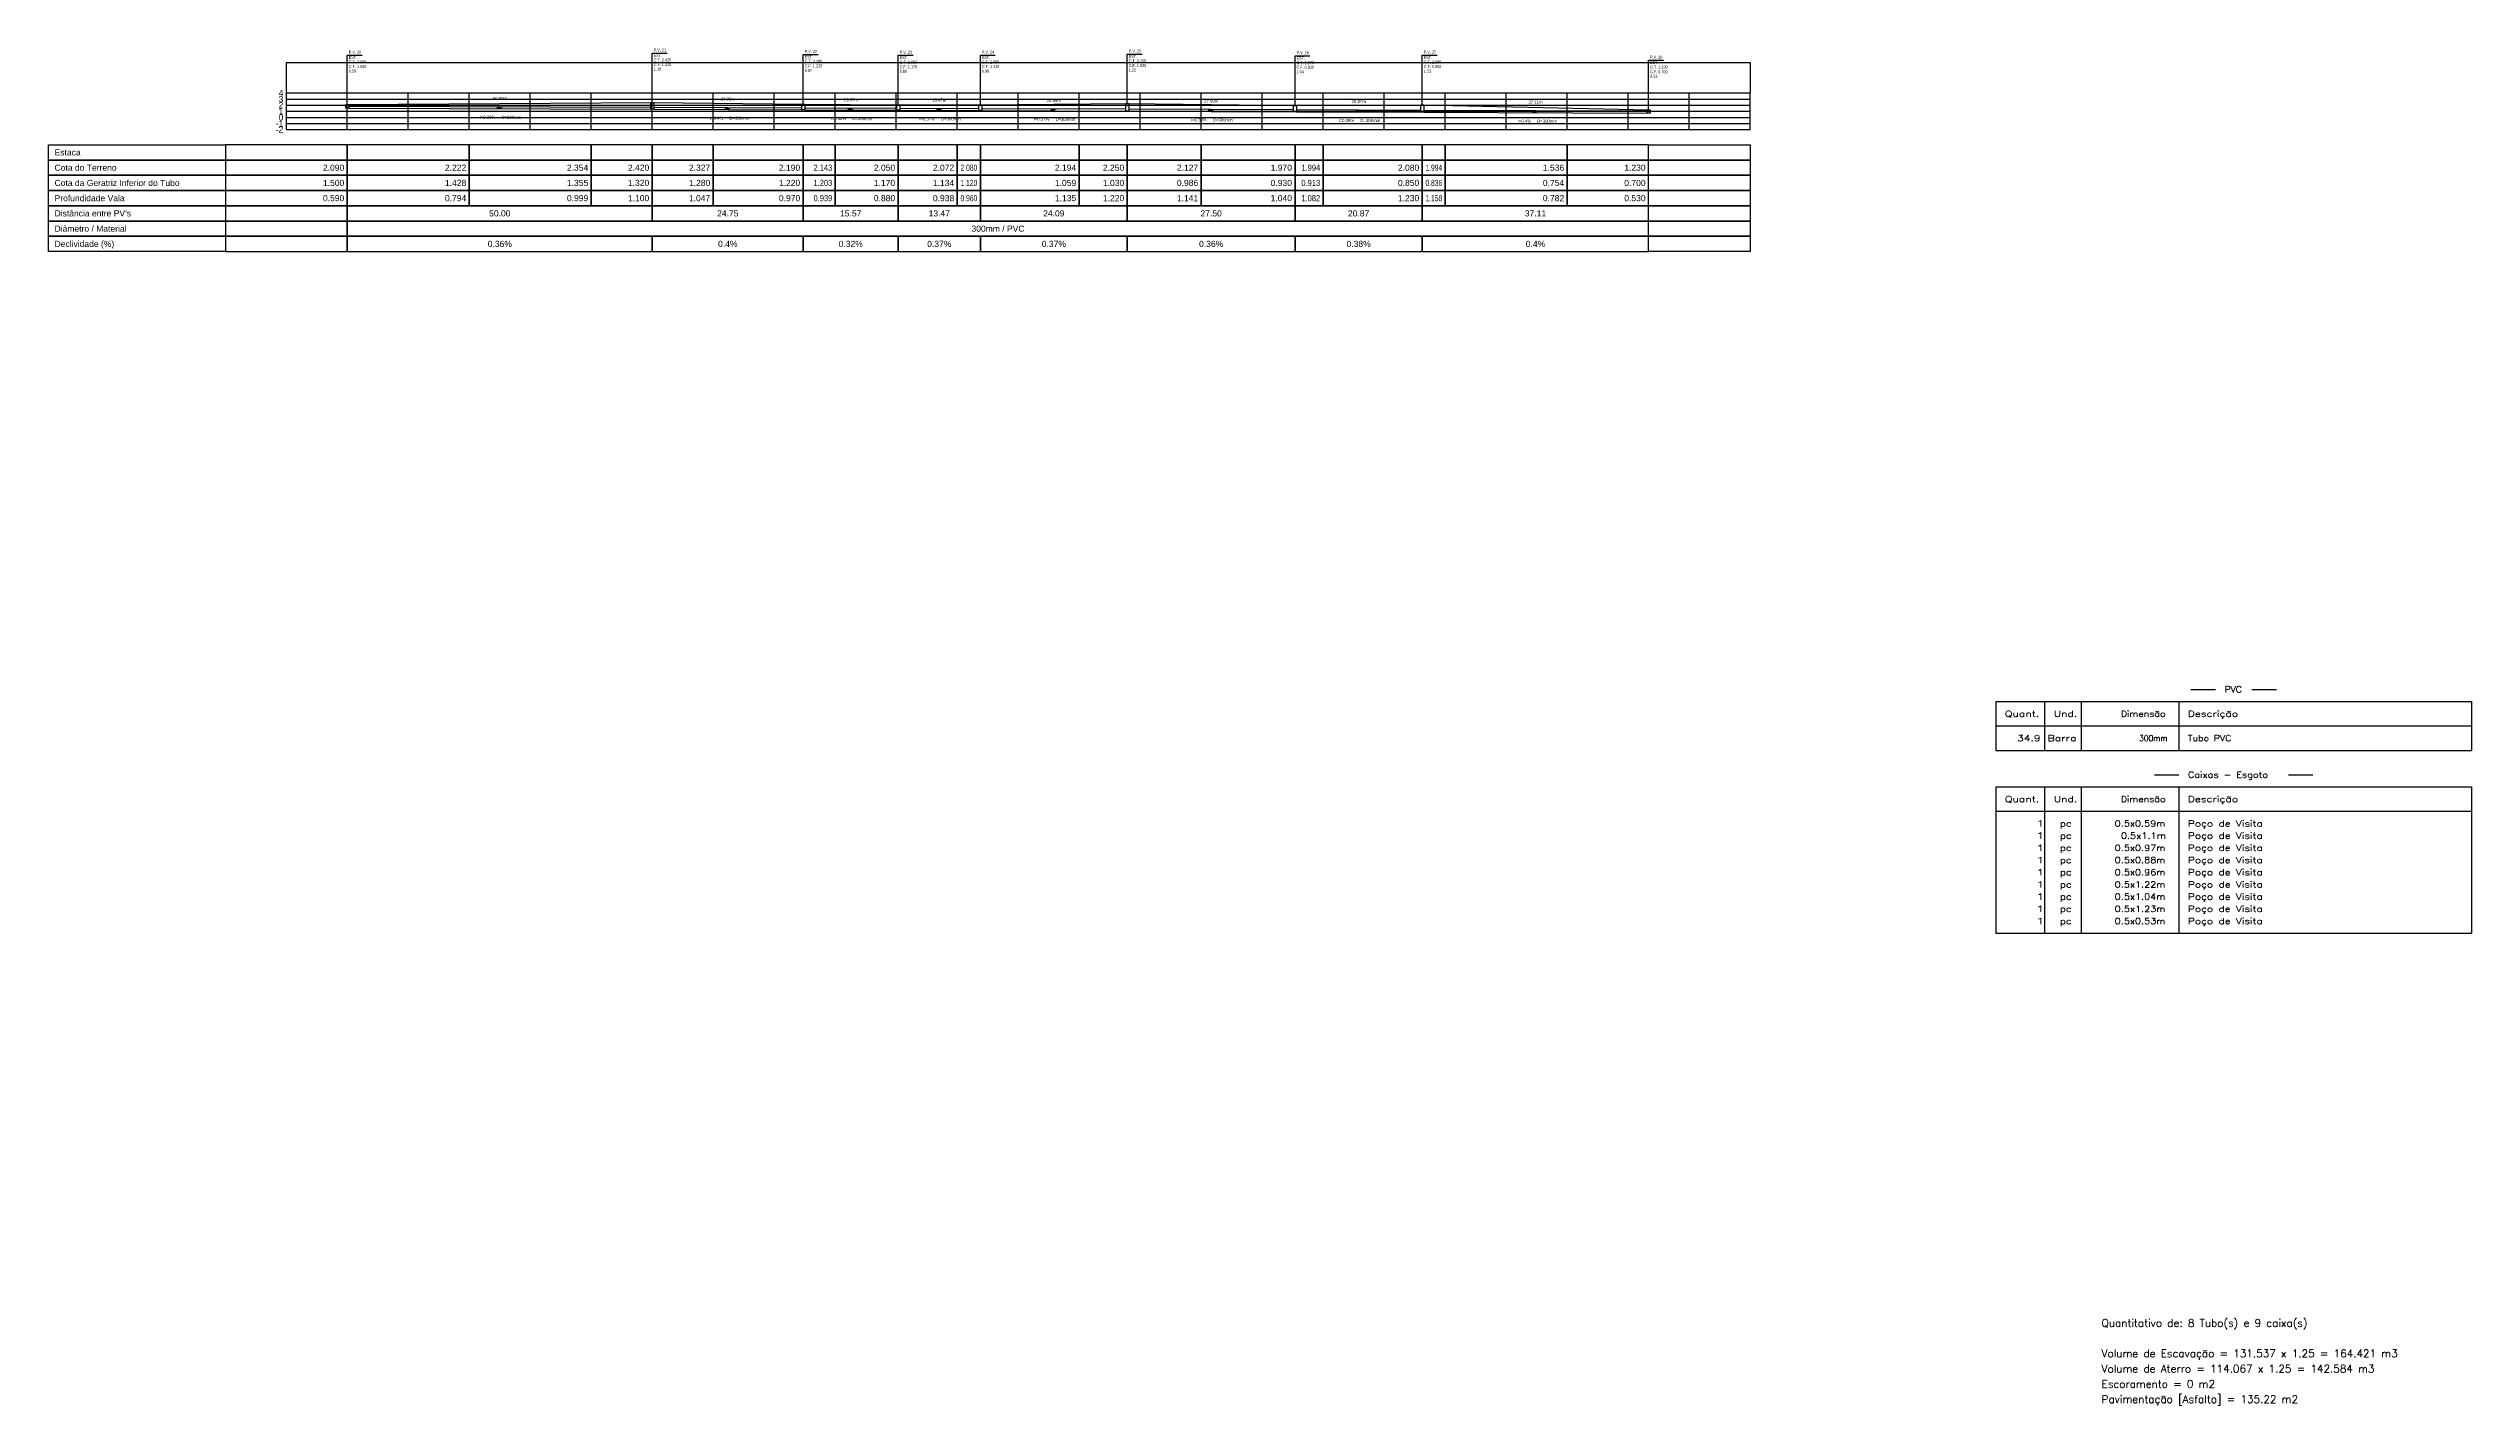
# Model space of a CAD drawing. Extents: x -160 to 364724, y -100 to 7353297.
# Drawn here: x 359849.5 to 360246.8, y 7346587 to 7346809.6 of the extents above; entities that cross this region are included whole.
import ezdxf
from ezdxf.enums import TextEntityAlignment as Align

# ---------------------------------------------------------------- set-up
doc = ezdxf.new("R2010")
doc.units = 0
doc.header["$LTSCALE"] = 5
for name, color, linetype in [('LISTAGEM_LINHA', 7, 'Continuous'), ('LISTAGEM_TEXTO', 7, 'Continuous'), ('PS_IND_COMPRIMENTO', 7, 'Continuous'), ('PS_IND_DIAMETRO', 7, 'Continuous'), ('PS_IND_FLUXO', 3, 'Continuous'), ('PS_IND_INCLINACAO', 7, 'Continuous'), ('PS_PERFIL_CAIXAS', 7, 'Continuous'), ('PS_PERFIL_COTA_LIN', 7, 'Continuous'), ('PS_PERFIL_COTA_TXT', 5, 'Continuous'), ('PS_PERFIL_GRADE', 8, 'Continuous'), ('PS_PERFIL_TERRENO', 3, 'Continuous'), ('PS_PERFIL_TUBO', 7, 'Continuous'), ('PS_PONTOS_IDENTIFICACAO_LIN', 7, 'Continuous'), ('PS_PONTOS_IDENTIFICACAO_TXT', 7, 'Continuous')]:
    doc.layers.add(name, color=color, linetype=linetype)
doc.styles.add('ROMANS', font='ROMANS.shx', dxfattribs={"height": 2})
doc.styles.get("Standard").update_dxf_attribs({"font": 'arial.ttf'})

# ---------------------------------------------------------------- blocks, each defined once
blk = doc.blocks.new('*U761')
at = {"layer": 'PS_PERFIL_GRADE', "linetype": 'Continuous'}
for p, q in [((0, 0), (0, 6)), ((0, 6), (240, 6)), ((0, 5), (240, 5)), ((0, 4), (240, 4)), ((10, 0), (10, 6)), ((20, 0), (20, 6)), ((30, 0), (30, 6)), ((40, 0), (40, 6)), ((50, 0), (50, 6)), ((60, 0), (60, 6)), ((70, 0), (70, 6)), ((80, 0), (80, 6)), ((90, 0), (90, 6)), ((100, 0), (100, 6)), ((110, 0), (110, 6)), ((120, 0), (120, 6)), ((130, 0), (130, 6)), ((140, 0), (140, 6)), ((150, 0), (150, 6)), ((160, 0), (160, 6)), ((170, 0), (170, 6)), ((180, 0), (180, 6)), ((190, 0), (190, 6)), ((200, 0), (200, 6)), ((210, 0), (210, 6)), ((220, 0), (220, 6)), ((230, 0), (230, 6)), ((240, 0), (240, 6)), ((0, 3), (240, 3)), ((0, 2), (240, 2)), ((0, 1), (240, 1)), ((0, 0), (240, 0))]:
    blk.add_line(p, q, dxfattribs=at)
blk.add_lwpolyline([(0, 6), (0, 11), (240, 11), (240, 6)], dxfattribs=at)
at = {"layer": 'PS_PERFIL_GRADE'}
for s, p in [('4', (-0.5, 6)), ('3', (-0.5, 5)), ('2', (-0.5, 4)), ('-1', (-0.5, 1)), ('-2', (-0.5, 0)), ('0', (-0.5, 2)), ('1', (-0.5, 3))]:
    blk.add_text(s, height=1, dxfattribs=at).set_placement(p, align=Align.MIDDLE_RIGHT)

msp = doc.modelspace()

# ---------------------------------------------------------------- linework, layer by layer
at = {"layer": 'LISTAGEM_LINHA'}
for p, q in [((360168.8, 7346702.45), (360246.8, 7346702.45)), ((360168.8, 7346702.45), (360168.8, 7346694.45)), ((360176.8, 7346702.45), (360176.8, 7346694.45)), ((360182.8, 7346702.45), (360182.8, 7346694.45)), ((360198.8, 7346702.45), (360198.8, 7346694.45)), ((360200.8, 7346704.45), (360204.8, 7346704.45)), ((360210.8, 7346704.45), (360214.8, 7346704.45)), ((360246.8, 7346702.45), (360246.8, 7346694.45)), ((360168.8, 7346698.45), (360246.8, 7346698.45)), ((360168.8, 7346694.45), (360246.8, 7346694.45)), ((360194.8, 7346690.45), (360198.8, 7346690.45)), ((360216.8, 7346690.45), (360220.8, 7346690.45)), ((360168.8, 7346688.45), (360246.8, 7346688.45)), ((360168.8, 7346688.45), (360168.8, 7346664.45)), ((360176.8, 7346688.45), (360176.8, 7346664.45)), ((360182.8, 7346688.45), (360182.8, 7346664.45)), ((360198.8, 7346688.45), (360198.8, 7346664.45)), ((360246.8, 7346688.45), (360246.8, 7346664.45)), ((360168.8, 7346684.45), (360246.8, 7346684.45)), ((360168.8, 7346664.45), (360246.8, 7346664.45))]:
    msp.add_line(p, q, dxfattribs=at)
at = {"layer": 'PS_IND_FLUXO'}
for points in [[(359923.032, 7346799.829, 0.5, 0, 0), (359924.032, 7346799.825, 0, 0, 0)], [(359960.407, 7346799.689, 0.5, 0, 0), (359961.407, 7346799.685, 0, 0, 0)], [(359980.566, 7346799.614, 0.5, 0, 0), (359981.566, 7346799.611, 0, 0, 0)], [(359995.084, 7346799.564, 0.5, 0, 0), (359996.084, 7346799.56, 0, 0, 0)], [(360013.863, 7346799.494, 0.5, 0, 0), (360014.863, 7346799.49, 0, 0, 0)], [(360039.656, 7346799.399, 0.5, 0, 0), (360040.656, 7346799.395, 0, 0, 0)], [(360063.841, 7346799.309, 0.5, 0, 0), (360064.841, 7346799.305, 0, 0, 0)], [(360092.831, 7346799.194, 0.5, 0, 0), (360093.831, 7346799.19, 0, 0, 0)]]:
    msp.add_lwpolyline(points, format="xyseb", dxfattribs=at)
at = {"layer": 'PS_PERFIL_CAIXAS', "linetype": 'Continuous'}
for points in [[(359898.282, 7346800.357), (359898.782, 7346800.357), (359898.782, 7346799.767), (359898.282, 7346799.767)], [(359948.282, 7346800.687), (359948.782, 7346800.687), (359948.782, 7346799.587), (359948.282, 7346799.587)], [(359973.033, 7346800.457), (359973.533, 7346800.457), (359973.533, 7346799.487), (359973.033, 7346799.487)], [(359988.599, 7346800.317), (359989.099, 7346800.317), (359989.099, 7346799.437), (359988.599, 7346799.437)], [(360002.069, 7346800.347), (360002.569, 7346800.347), (360002.569, 7346799.387), (360002.069, 7346799.387)], [(360026.156, 7346800.517), (360026.656, 7346800.517), (360026.656, 7346799.297), (360026.156, 7346799.297)], [(360053.656, 7346800.237), (360054.156, 7346800.237), (360054.156, 7346799.197), (360053.656, 7346799.197)], [(360074.525, 7346800.347), (360075.025, 7346800.347), (360075.025, 7346799.117), (360074.525, 7346799.117)], [(360111.636, 7346799.497), (360112.136, 7346799.497), (360112.136, 7346798.967), (360111.636, 7346798.967)]]:
    msp.add_lwpolyline(points, close=True, dxfattribs=at)
at = {"layer": 'PS_PERFIL_COTA_LIN', "linetype": 'Continuous'}
for points in [[(359878.532, 7346793.767), (359878.532, 7346791.267), (359849.532, 7346791.267), (359849.532, 7346793.767)], [(359878.532, 7346793.767), (359878.532, 7346791.267), (359898.532, 7346791.267), (359898.532, 7346793.767)], [(359898.532, 7346793.767), (359898.532, 7346791.267), (359918.532, 7346791.267), (359918.532, 7346793.767)], [(359918.532, 7346793.767), (359918.532, 7346791.267), (359938.532, 7346791.267), (359938.532, 7346793.767)], [(359938.532, 7346793.767), (359938.532, 7346791.267), (359948.532, 7346791.267), (359948.532, 7346793.767)], [(359948.532, 7346793.767), (359948.532, 7346791.267), (359958.532, 7346791.267), (359958.532, 7346793.767)], [(359958.532, 7346793.767), (359958.532, 7346791.267), (359973.283, 7346791.267), (359973.283, 7346793.767)], [(359973.283, 7346793.767), (359973.283, 7346791.267), (359978.532, 7346791.267), (359978.532, 7346793.767)], [(359978.532, 7346793.767), (359978.532, 7346791.267), (359988.849, 7346791.267), (359988.849, 7346793.767)], [(359988.849, 7346793.767), (359988.849, 7346791.267), (359998.532, 7346791.267), (359998.532, 7346793.767)], [(359998.532, 7346793.767), (359998.532, 7346791.267), (360002.319, 7346791.267), (360002.319, 7346793.767)], [(360002.319, 7346793.767), (360002.319, 7346791.267), (360018.532, 7346791.267), (360018.532, 7346793.767)], [(360018.532, 7346793.767), (360018.532, 7346791.267), (360026.406, 7346791.267), (360026.406, 7346793.767)], [(360026.406, 7346793.767), (360026.406, 7346791.267), (360038.532, 7346791.267), (360038.532, 7346793.767)], [(360038.532, 7346793.767), (360038.532, 7346791.267), (360053.906, 7346791.267), (360053.906, 7346793.767)], [(360053.906, 7346793.767), (360053.906, 7346791.267), (360058.532, 7346791.267), (360058.532, 7346793.767)], [(360058.532, 7346793.767), (360058.532, 7346791.267), (360074.775, 7346791.267), (360074.775, 7346793.767)], [(360074.775, 7346793.767), (360074.775, 7346791.267), (360078.532, 7346791.267), (360078.532, 7346793.767)], [(360078.532, 7346793.767), (360078.532, 7346791.267), (360098.532, 7346791.267), (360098.532, 7346793.767)], [(360098.532, 7346793.767), (360098.532, 7346791.267), (360111.886, 7346791.267), (360111.886, 7346793.767)], [(360128.532, 7346793.767), (360128.532, 7346791.267), (360111.886, 7346791.267), (360111.886, 7346793.767)], [(359878.532, 7346791.267), (359878.532, 7346788.767), (359849.532, 7346788.767), (359849.532, 7346791.267)], [(359878.532, 7346788.767), (359878.532, 7346786.267), (359849.532, 7346786.267), (359849.532, 7346788.767)], [(359878.532, 7346791.267), (359878.532, 7346788.767), (359898.532, 7346788.767), (359898.532, 7346791.267)], [(359878.532, 7346788.767), (359878.532, 7346786.267), (359898.532, 7346786.267), (359898.532, 7346788.767)], [(359898.532, 7346791.267), (359898.532, 7346788.767), (359918.532, 7346788.767), (359918.532, 7346791.267)], [(359898.532, 7346788.767), (359898.532, 7346786.267), (359918.532, 7346786.267), (359918.532, 7346788.767)], [(359918.532, 7346791.267), (359918.532, 7346788.767), (359938.532, 7346788.767), (359938.532, 7346791.267)], [(359918.532, 7346788.767), (359918.532, 7346786.267), (359938.532, 7346786.267), (359938.532, 7346788.767)], [(359938.532, 7346791.267), (359938.532, 7346788.767), (359948.532, 7346788.767), (359948.532, 7346791.267)], [(359938.532, 7346788.767), (359938.532, 7346786.267), (359948.532, 7346786.267), (359948.532, 7346788.767)], [(359948.532, 7346791.267), (359948.532, 7346788.767), (359958.532, 7346788.767), (359958.532, 7346791.267)], [(359948.532, 7346788.767), (359948.532, 7346786.267), (359958.532, 7346786.267), (359958.532, 7346788.767)], [(359958.532, 7346791.267), (359958.532, 7346788.767), (359973.283, 7346788.767), (359973.283, 7346791.267)], [(359958.532, 7346788.767), (359958.532, 7346786.267), (359973.283, 7346786.267), (359973.283, 7346788.767)], [(359973.283, 7346791.267), (359973.283, 7346788.767), (359978.532, 7346788.767), (359978.532, 7346791.267)], [(359973.283, 7346788.767), (359973.283, 7346786.267), (359978.532, 7346786.267), (359978.532, 7346788.767)], [(359978.532, 7346791.267), (359978.532, 7346788.767), (359988.849, 7346788.767), (359988.849, 7346791.267)], [(359978.532, 7346788.767), (359978.532, 7346786.267), (359988.849, 7346786.267), (359988.849, 7346788.767)], [(359988.849, 7346791.267), (359988.849, 7346788.767), (359998.532, 7346788.767), (359998.532, 7346791.267)], [(359988.849, 7346788.767), (359988.849, 7346786.267), (359998.532, 7346786.267), (359998.532, 7346788.767)], [(359998.532, 7346791.267), (359998.532, 7346788.767), (360002.319, 7346788.767), (360002.319, 7346791.267)], [(359998.532, 7346788.767), (359998.532, 7346786.267), (360002.319, 7346786.267), (360002.319, 7346788.767)], [(360002.319, 7346791.267), (360002.319, 7346788.767), (360018.532, 7346788.767), (360018.532, 7346791.267)], [(360002.319, 7346788.767), (360002.319, 7346786.267), (360018.532, 7346786.267), (360018.532, 7346788.767)], [(360018.532, 7346791.267), (360018.532, 7346788.767), (360026.406, 7346788.767), (360026.406, 7346791.267)], [(360018.532, 7346788.767), (360018.532, 7346786.267), (360026.406, 7346786.267), (360026.406, 7346788.767)], [(360026.406, 7346791.267), (360026.406, 7346788.767), (360038.532, 7346788.767), (360038.532, 7346791.267)], [(360026.406, 7346788.767), (360026.406, 7346786.267), (360038.532, 7346786.267), (360038.532, 7346788.767)], [(360038.532, 7346791.267), (360038.532, 7346788.767), (360053.906, 7346788.767), (360053.906, 7346791.267)], [(360038.532, 7346788.767), (360038.532, 7346786.267), (360053.906, 7346786.267), (360053.906, 7346788.767)], [(360053.906, 7346791.267), (360053.906, 7346788.767), (360058.532, 7346788.767), (360058.532, 7346791.267)], [(360053.906, 7346788.767), (360053.906, 7346786.267), (360058.532, 7346786.267), (360058.532, 7346788.767)], [(360058.532, 7346791.267), (360058.532, 7346788.767), (360074.775, 7346788.767), (360074.775, 7346791.267)], [(360058.532, 7346788.767), (360058.532, 7346786.267), (360074.775, 7346786.267), (360074.775, 7346788.767)], [(360074.775, 7346791.267), (360074.775, 7346788.767), (360078.532, 7346788.767), (360078.532, 7346791.267)], [(360074.775, 7346788.767), (360074.775, 7346786.267), (360078.532, 7346786.267), (360078.532, 7346788.767)], [(360078.532, 7346791.267), (360078.532, 7346788.767), (360098.532, 7346788.767), (360098.532, 7346791.267)], [(360078.532, 7346788.767), (360078.532, 7346786.267), (360098.532, 7346786.267), (360098.532, 7346788.767)], [(360098.532, 7346791.267), (360098.532, 7346788.767), (360111.886, 7346788.767), (360111.886, 7346791.267)], [(360098.532, 7346788.767), (360098.532, 7346786.267), (360111.886, 7346786.267), (360111.886, 7346788.767)], [(360128.532, 7346791.267), (360128.532, 7346788.767), (360111.886, 7346788.767), (360111.886, 7346791.267)], [(360128.532, 7346788.767), (360128.532, 7346786.267), (360111.886, 7346786.267), (360111.886, 7346788.767)], [(359878.532, 7346786.267), (359878.532, 7346783.767), (359849.532, 7346783.767), (359849.532, 7346786.267)], [(359878.532, 7346786.267), (359878.532, 7346783.767), (359898.532, 7346783.767), (359898.532, 7346786.267)], [(359898.532, 7346786.267), (359898.532, 7346783.767), (359918.532, 7346783.767), (359918.532, 7346786.267)], [(359918.532, 7346786.267), (359918.532, 7346783.767), (359938.532, 7346783.767), (359938.532, 7346786.267)], [(359938.532, 7346786.267), (359938.532, 7346783.767), (359948.532, 7346783.767), (359948.532, 7346786.267)], [(359948.532, 7346786.267), (359948.532, 7346783.767), (359958.532, 7346783.767), (359958.532, 7346786.267)], [(359958.532, 7346786.267), (359958.532, 7346783.767), (359973.283, 7346783.767), (359973.283, 7346786.267)], [(359973.283, 7346786.267), (359973.283, 7346783.767), (359978.532, 7346783.767), (359978.532, 7346786.267)], [(359978.532, 7346786.267), (359978.532, 7346783.767), (359988.849, 7346783.767), (359988.849, 7346786.267)], [(359988.849, 7346786.267), (359988.849, 7346783.767), (359998.532, 7346783.767), (359998.532, 7346786.267)], [(359998.532, 7346786.267), (359998.532, 7346783.767), (360002.319, 7346783.767), (360002.319, 7346786.267)], [(360002.319, 7346786.267), (360002.319, 7346783.767), (360018.532, 7346783.767), (360018.532, 7346786.267)], [(360018.532, 7346786.267), (360018.532, 7346783.767), (360026.406, 7346783.767), (360026.406, 7346786.267)], [(360026.406, 7346786.267), (360026.406, 7346783.767), (360038.532, 7346783.767), (360038.532, 7346786.267)], [(360038.532, 7346786.267), (360038.532, 7346783.767), (360053.906, 7346783.767), (360053.906, 7346786.267)], [(360053.906, 7346786.267), (360053.906, 7346783.767), (360058.532, 7346783.767), (360058.532, 7346786.267)], [(360058.532, 7346786.267), (360058.532, 7346783.767), (360074.775, 7346783.767), (360074.775, 7346786.267)], [(360074.775, 7346786.267), (360074.775, 7346783.767), (360078.532, 7346783.767), (360078.532, 7346786.267)], [(360078.532, 7346786.267), (360078.532, 7346783.767), (360098.532, 7346783.767), (360098.532, 7346786.267)], [(360098.532, 7346786.267), (360098.532, 7346783.767), (360111.886, 7346783.767), (360111.886, 7346786.267)], [(360128.532, 7346786.267), (360128.532, 7346783.767), (360111.886, 7346783.767), (360111.886, 7346786.267)], [(359878.532, 7346783.767), (359878.532, 7346781.267), (359849.532, 7346781.267), (359849.532, 7346783.767)], [(359878.532, 7346781.267), (359878.532, 7346778.767), (359849.532, 7346778.767), (359849.532, 7346781.267)], [(359878.532, 7346783.767), (359878.532, 7346781.267), (359898.532, 7346781.267), (359898.532, 7346783.767)], [(359878.532, 7346781.267), (359878.532, 7346778.767), (359898.532, 7346778.767), (359898.532, 7346781.267)], [(359898.532, 7346783.767), (359898.532, 7346781.267), (359948.532, 7346781.267), (359948.532, 7346783.767)], [(359898.532, 7346781.267), (359898.532, 7346778.767), (360111.886, 7346778.767), (360111.886, 7346781.267)], [(359948.532, 7346783.767), (359948.532, 7346781.267), (359973.283, 7346781.267), (359973.283, 7346783.767)], [(359973.283, 7346783.767), (359973.283, 7346781.267), (359988.849, 7346781.267), (359988.849, 7346783.767)], [(359988.849, 7346783.767), (359988.849, 7346781.267), (360002.319, 7346781.267), (360002.319, 7346783.767)], [(360002.319, 7346783.767), (360002.319, 7346781.267), (360026.406, 7346781.267), (360026.406, 7346783.767)], [(360026.406, 7346783.767), (360026.406, 7346781.267), (360053.906, 7346781.267), (360053.906, 7346783.767)], [(360053.906, 7346783.767), (360053.906, 7346781.267), (360074.775, 7346781.267), (360074.775, 7346783.767)], [(360074.775, 7346783.767), (360074.775, 7346781.267), (360111.886, 7346781.267), (360111.886, 7346783.767)], [(360128.532, 7346783.767), (360128.532, 7346781.267), (360111.886, 7346781.267), (360111.886, 7346783.767)], [(360128.532, 7346781.267), (360128.532, 7346778.767), (360111.886, 7346778.767), (360111.886, 7346781.267)], [(359878.532, 7346778.767), (359878.532, 7346776.267), (359849.532, 7346776.267), (359849.532, 7346778.767)], [(359878.532, 7346778.767), (359878.532, 7346776.267), (359898.532, 7346776.267), (359898.532, 7346778.767)], [(359898.532, 7346778.767), (359898.532, 7346776.267), (359948.532, 7346776.267), (359948.532, 7346778.767)], [(359948.532, 7346778.767), (359948.532, 7346776.267), (359973.283, 7346776.267), (359973.283, 7346778.767)], [(359973.283, 7346778.767), (359973.283, 7346776.267), (359988.849, 7346776.267), (359988.849, 7346778.767)], [(359988.849, 7346778.767), (359988.849, 7346776.267), (360002.319, 7346776.267), (360002.319, 7346778.767)], [(360002.319, 7346778.767), (360002.319, 7346776.267), (360026.406, 7346776.267), (360026.406, 7346778.767)], [(360026.406, 7346778.767), (360026.406, 7346776.267), (360053.906, 7346776.267), (360053.906, 7346778.767)], [(360053.906, 7346778.767), (360053.906, 7346776.267), (360074.775, 7346776.267), (360074.775, 7346778.767)], [(360074.775, 7346778.767), (360074.775, 7346776.267), (360111.886, 7346776.267), (360111.886, 7346778.767)], [(360128.532, 7346778.767), (360128.532, 7346776.267), (360111.886, 7346776.267), (360111.886, 7346778.767)]]:
    msp.add_lwpolyline(points, close=True, dxfattribs=at)
for points in [[(359878.532, 7346781.267), (359898.532, 7346781.267)], [(359898.532, 7346783.767), (359918.532, 7346783.767)], [(359898.532, 7346781.267), (359918.532, 7346781.267)], [(359898.532, 7346781.267), (359918.532, 7346781.267)], [(359918.532, 7346783.767), (359938.532, 7346783.767)], [(359918.532, 7346781.267), (359938.532, 7346781.267)], [(359918.532, 7346781.267), (359938.532, 7346781.267)], [(359938.532, 7346783.767), (359948.532, 7346783.767)], [(359938.532, 7346781.267), (359948.532, 7346781.267)], [(359938.532, 7346781.267), (359948.532, 7346781.267)], [(359948.532, 7346781.267), (359958.532, 7346781.267)], [(359958.532, 7346783.767), (359973.283, 7346783.767)], [(359958.532, 7346781.267), (359973.283, 7346781.267)], [(359958.532, 7346781.267), (359973.283, 7346781.267)], [(359973.283, 7346781.267), (359978.532, 7346781.267)], [(359978.532, 7346783.767), (359988.849, 7346783.767)], [(359978.532, 7346781.267), (359988.849, 7346781.267)], [(359978.532, 7346781.267), (359988.849, 7346781.267)], [(359988.849, 7346781.267), (359998.532, 7346781.267)], [(359998.532, 7346783.767), (360002.319, 7346783.767)], [(359998.532, 7346781.267), (360002.319, 7346781.267)], [(359998.532, 7346781.267), (360002.319, 7346781.267)], [(360002.319, 7346781.267), (360018.532, 7346781.267)], [(360018.532, 7346783.767), (360026.406, 7346783.767)], [(360018.532, 7346781.267), (360026.406, 7346781.267)], [(360018.532, 7346781.267), (360026.406, 7346781.267)], [(360026.406, 7346781.267), (360038.532, 7346781.267)], [(360038.532, 7346783.767), (360053.906, 7346783.767)], [(360038.532, 7346781.267), (360053.906, 7346781.267)], [(360038.532, 7346781.267), (360053.906, 7346781.267)], [(360053.906, 7346781.267), (360058.532, 7346781.267)], [(360058.532, 7346783.767), (360074.775, 7346783.767)], [(360058.532, 7346781.267), (360074.775, 7346781.267)], [(360058.532, 7346781.267), (360074.775, 7346781.267)], [(360078.532, 7346783.767), (360098.532, 7346783.767)], [(360078.532, 7346781.267), (360098.532, 7346781.267)], [(360078.532, 7346781.267), (360098.532, 7346781.267)], [(360098.532, 7346783.767), (360111.886, 7346783.767)], [(360098.532, 7346781.267), (360111.886, 7346781.267)], [(360098.532, 7346781.267), (360111.886, 7346781.267)], [(359878.532, 7346778.767), (359898.532, 7346778.767)], [(359898.532, 7346778.767), (359918.532, 7346778.767)], [(359898.532, 7346778.767), (359918.532, 7346778.767)], [(359918.532, 7346778.767), (359938.532, 7346778.767)], [(359918.532, 7346778.767), (359938.532, 7346778.767)], [(359938.532, 7346778.767), (359948.532, 7346778.767)], [(359938.532, 7346778.767), (359948.532, 7346778.767)], [(359948.532, 7346778.767), (359958.532, 7346778.767)], [(359958.532, 7346778.767), (359973.283, 7346778.767)], [(359958.532, 7346778.767), (359973.283, 7346778.767)], [(359973.283, 7346778.767), (359978.532, 7346778.767)], [(359978.532, 7346778.767), (359988.849, 7346778.767)], [(359978.532, 7346778.767), (359988.849, 7346778.767)], [(359988.849, 7346778.767), (359998.532, 7346778.767)], [(359998.532, 7346778.767), (360002.319, 7346778.767)], [(359998.532, 7346778.767), (360002.319, 7346778.767)], [(360002.319, 7346778.767), (360018.532, 7346778.767)], [(360018.532, 7346778.767), (360026.406, 7346778.767)], [(360018.532, 7346778.767), (360026.406, 7346778.767)], [(360026.406, 7346778.767), (360038.532, 7346778.767)], [(360038.532, 7346778.767), (360053.906, 7346778.767)], [(360038.532, 7346778.767), (360053.906, 7346778.767)], [(360053.906, 7346778.767), (360058.532, 7346778.767)], [(360058.532, 7346778.767), (360074.775, 7346778.767)], [(360058.532, 7346778.767), (360074.775, 7346778.767)], [(360078.532, 7346778.767), (360098.532, 7346778.767)], [(360078.532, 7346778.767), (360098.532, 7346778.767)], [(360098.532, 7346778.767), (360111.886, 7346778.767)], [(360098.532, 7346778.767), (360111.886, 7346778.767)], [(359898.532, 7346776.267), (359918.532, 7346776.267)], [(359918.532, 7346776.267), (359938.532, 7346776.267)], [(359938.532, 7346776.267), (359948.532, 7346776.267)], [(359958.532, 7346776.267), (359973.283, 7346776.267)], [(359978.532, 7346776.267), (359988.849, 7346776.267)], [(359998.532, 7346776.267), (360002.319, 7346776.267)], [(360018.532, 7346776.267), (360026.406, 7346776.267)], [(360038.532, 7346776.267), (360053.906, 7346776.267)], [(360058.532, 7346776.267), (360074.775, 7346776.267)], [(360078.532, 7346776.267), (360098.532, 7346776.267)], [(360098.532, 7346776.267), (360111.886, 7346776.267)]]:
    msp.add_lwpolyline(points, dxfattribs=at)
at = {"layer": 'PS_PERFIL_TERRENO', "linetype": 'Continuous'}
msp.add_lwpolyline([(359898.532, 7346800.357), (359948.532, 7346800.687), (359973.283, 7346800.457), (359988.849, 7346800.317), (360002.319, 7346800.347), (360026.406, 7346800.517), (360053.906, 7346800.237), (360074.775, 7346800.347), (360111.886, 7346799.497)], dxfattribs=at)
at = {"layer": 'PS_PERFIL_TUBO', "linetype": 'Continuous'}
for points in [[(359898.782, 7346799.767), (359948.282, 7346799.587), (359948.282, 7346799.887), (359898.782, 7346800.067)], [(359948.782, 7346799.587), (359973.033, 7346799.487), (359973.033, 7346799.787), (359948.782, 7346799.887)], [(359973.533, 7346799.487), (359988.599, 7346799.437), (359988.599, 7346799.737), (359973.533, 7346799.787)], [(359989.099, 7346799.437), (360002.069, 7346799.387), (360002.069, 7346799.687), (359989.099, 7346799.737)], [(360002.569, 7346799.387), (360026.156, 7346799.297), (360026.156, 7346799.597), (360002.569, 7346799.687)], [(360026.656, 7346799.297), (360053.656, 7346799.197), (360053.656, 7346799.497), (360026.656, 7346799.597)], [(360054.156, 7346799.197), (360074.525, 7346799.117), (360074.525, 7346799.417), (360054.156, 7346799.497)], [(360075.025, 7346799.117), (360111.636, 7346798.967), (360111.636, 7346799.267), (360075.025, 7346799.417)]]:
    msp.add_lwpolyline(points, close=True, dxfattribs=at)
at = {"layer": 'PS_PONTOS_IDENTIFICACAO_LIN', "linetype": 'Continuous'}
for points in [[(359898.532, 7346800.357), (359898.532, 7346808.482), (359900.982, 7346808.482)], [(359948.532, 7346800.687), (359948.532, 7346808.812), (359950.982, 7346808.812)], [(359973.283, 7346800.457), (359973.283, 7346808.582), (359975.733, 7346808.582)], [(359988.849, 7346800.317), (359988.849, 7346808.442), (359991.299, 7346808.442)], [(360002.319, 7346800.347), (360002.319, 7346808.472), (360004.769, 7346808.472)], [(360026.406, 7346800.517), (360026.406, 7346808.642), (360028.856, 7346808.642)], [(360053.906, 7346800.237), (360053.906, 7346808.362), (360056.356, 7346808.362)], [(360074.775, 7346800.347), (360074.775, 7346808.472), (360077.225, 7346808.472)], [(360111.886, 7346799.497), (360111.886, 7346807.622), (360114.336, 7346807.622)]]:
    msp.add_lwpolyline(points, dxfattribs=at)

# ---------------------------------------------------------------- block references
at = {"layer": 'PS_PERFIL_GRADE'}
msp.add_blockref('*U761', (359888.532, 7346796.267), dxfattribs=at)

# ---------------------------------------------------------------- texts
at = {"layer": 'LISTAGEM_TEXTO', "style": 'ROMANS'}
for s, width, p in [('PVC', 1.105263, (360206.3, 7346703.95)), ('Quant.', 1.298969, (360170.3, 7346699.95)), ('Und.', 1.272727, (360178.3, 7346699.95)), ('Dimensão', 1.135135, (360189.3, 7346699.95)), ('Descrição', 1.277027, (360200.3, 7346699.95)), ('34.9', 1.272727, (360172.3, 7346695.95)), ('Barra', 1.296296, (360177.3, 7346695.95)), ('300mm', 0.905172, (360192.3, 7346695.95)), ('Tubo PVC', 1.112583, (360200.3, 7346695.95)), ('Caixas - Esgoto', 1.162362, (360200.3, 7346689.95)), ('Quant.', 1.298969, (360170.3, 7346685.95)), ('Und.', 1.272727, (360178.3, 7346685.95)), ('Dimensão', 1.135135, (360189.3, 7346685.95)), ('Descrição', 1.277027, (360200.3, 7346685.95)), ('1', 1.909091, (360175.3, 7346681.95)), ('pc', 1.235294, (360179.3, 7346681.95)), ('0.5x0.59m', 1.159509, (360188.3, 7346681.95)), ('Poço de Visita', 1.25641, (360200.3, 7346681.95)), ('Poço de Visita', 1.25641, (360200.3, 7346679.95)), ('1', 1.909091, (360175.3, 7346679.95)), ('1', 1.909091, (360175.3, 7346677.95)), ('pc', 1.235294, (360179.3, 7346679.95)), ('pc', 1.235294, (360179.3, 7346677.95)), ('0.5x0.97m', 1.159509, (360188.3, 7346677.95)), ('0.5x1.1m', 1.174825, (360189.3, 7346679.95)), ('Poço de Visita', 1.25641, (360200.3, 7346677.95)), ('1', 1.909091, (360175.3, 7346675.95)), ('1', 1.909091, (360175.3, 7346673.95)), ('pc', 1.235294, (360179.3, 7346675.95)), ('pc', 1.235294, (360179.3, 7346673.95)), ('0.5x0.88m', 1.159509, (360188.3, 7346675.95)), ('0.5x0.96m', 1.159509, (360188.3, 7346673.95)), ('Poço de Visita', 1.25641, (360200.3, 7346675.95)), ('Poço de Visita', 1.25641, (360200.3, 7346673.95)), ('1', 1.909091, (360175.3, 7346671.95)), ('1', 1.909091, (360175.3, 7346669.95)), ('pc', 1.235294, (360179.3, 7346671.95)), ('pc', 1.235294, (360179.3, 7346669.95)), ('0.5x1.22m', 1.159509, (360188.3, 7346671.95)), ('0.5x1.04m', 1.159509, (360188.3, 7346669.95)), ('Poço de Visita', 1.25641, (360200.3, 7346671.95)), ('Poço de Visita', 1.25641, (360200.3, 7346669.95)), ('1', 1.909091, (360175.3, 7346667.95)), ('1', 1.909091, (360175.3, 7346665.95)), ('pc', 1.235294, (360179.3, 7346667.95)), ('pc', 1.235294, (360179.3, 7346665.95)), ('0.5x1.23m', 1.159509, (360188.3, 7346667.95)), ('0.5x0.53m', 1.159509, (360188.3, 7346665.95)), ('Poço de Visita', 1.25641, (360200.3, 7346667.95)), ('Poço de Visita', 1.25641, (360200.3, 7346665.95))]:
    msp.add_text(s, height=1, dxfattribs=dict(at, width=width)).set_placement(p)
at = {"layer": 'LISTAGEM_TEXTO', "color": 7, "style": 'ROMANS'}
for s, p in [('Quantitativo de: 8 Tubo(s) e 9 caixa(s)', (360186.153, 7346599.904)), ('Volume de Escavação = 131.537 x 1.25 = 164.421 m3', (360186.153, 7346594.904)), ('Volume de Aterro = 114.067 x 1.25 = 142.584 m3', (360186.153, 7346592.404)), ('Escoramento = 0 m2', (360186.153, 7346589.904)), ('Pavimentação [Asfalto] = 135.22 m2', (360186.153, 7346587.404))]:
    msp.add_text(s, height=1.25, dxfattribs=at).set_placement(p)
at = {"layer": 'PS_IND_COMPRIMENTO', "width": 0.8}
for s, rotation, p in [('50.00m', 359.79165, (359923.538, 7346801.377)), ('24.75m', 359.76374, (359960.914, 7346801.237)), ('15.57m', 359.80985, (359981.071, 7346801.162)), ('13.47m', 359.77913, (359995.59, 7346801.112)), ('24.09m', 359.78137, (360014.369, 7346801.042)), ('27.50m', 359.7878, (360040.162, 7346800.947)), ('20.87m', 359.77497, (360064.347, 7346800.857)), ('37.11m', 359.76525, (360093.337, 7346800.742))]:
    msp.add_text(s, height=0.5, rotation=rotation, dxfattribs=at).set_placement(p, align=Align.MIDDLE_CENTER)
at = {"layer": 'PS_IND_DIAMETRO', "width": 0.8}
for rotation, p in [(359.79165, (359925.426, 7346798.27)), (359.76374, (359962.801, 7346798.129)), (359.80985, (359982.961, 7346798.056)), (359.77913, (359997.478, 7346798.005)), (359.78137, (360016.257, 7346797.935)), (359.7878, (360042.05, 7346797.84)), (359.77497, (360066.235, 7346797.75)), (359.76525, (360095.224, 7346797.634))]:
    msp.add_text('D=300mm', height=0.5, rotation=rotation, dxfattribs=at).set_placement(p, align=Align.MIDDLE_CENTER)
at = {"layer": 'PS_IND_INCLINACAO', "width": 0.8}
for s, rotation, p in [('i=0.36%', 359.79165, (359921.526, 7346798.284)), ('i=0.4%', 359.76374, (359959.101, 7346798.145)), ('i=0.32%', 359.80985, (359979.061, 7346798.069)), ('i=0.37%', 359.77913, (359993.578, 7346798.02)), ('i=0.37%', 359.78137, (360012.357, 7346797.95)), ('i=0.36%', 359.7878, (360038.15, 7346797.855)), ('i=0.38%', 359.77497, (360062.335, 7346797.765)), ('i=0.4%', 359.76525, (360091.524, 7346797.65))]:
    msp.add_text(s, height=0.5, rotation=rotation, dxfattribs=at).set_placement(p, align=Align.MIDDLE_CENTER)
at = {"layer": 'PS_PERFIL_COTA_TXT'}
for s, p in [('Estaca', (359850.532, 7346792.517)), ('Cota do Terreno', (359850.532, 7346790.017)), ('Cota da Geratriz Inferior do Tubo', (359850.532, 7346787.517)), ('Profundidade Vala', (359850.532, 7346785.017)), ("Distância entre PV's", (359850.532, 7346782.517)), ('Diâmetro / Material', (359850.532, 7346780.017)), ('Declividade (%)', (359850.532, 7346777.517))]:
    msp.add_text(s, height=1, dxfattribs=at).set_placement(p, align=Align.MIDDLE_LEFT)
for s, p in [('2.090', (359898.032, 7346790.017)), ('2.222', (359918.032, 7346790.017)), ('2.354', (359938.032, 7346790.017)), ('2.420', (359948.032, 7346790.017)), ('2.327', (359958.032, 7346790.017)), ('2.190', (359972.783, 7346790.017)), ('2.050', (359988.349, 7346790.017)), ('2.072', (359998.032, 7346790.017)), ('2.194', (360018.032, 7346790.017)), ('2.250', (360025.906, 7346790.017)), ('2.127', (360038.032, 7346790.017)), ('1.970', (360053.406, 7346790.017)), ('2.080', (360074.275, 7346790.017)), ('1.536', (360098.032, 7346790.017)), ('1.230', (360111.386, 7346790.017)), ('0.590', (359898.032, 7346785.017)), ('1.500', (359898.032, 7346787.517)), ('0.794', (359918.032, 7346785.017)), ('1.428', (359918.032, 7346787.517)), ('0.999', (359938.032, 7346785.017)), ('1.355', (359938.032, 7346787.517)), ('1.320', (359948.032, 7346787.517)), ('1.100', (359948.032, 7346785.017)), ('1.280', (359958.032, 7346787.517)), ('1.047', (359958.032, 7346785.017)), ('0.970', (359972.783, 7346785.017)), ('1.220', (359972.783, 7346787.517)), ('0.880', (359988.349, 7346785.017)), ('1.170', (359988.349, 7346787.517)), ('0.938', (359998.032, 7346785.017)), ('1.134', (359998.032, 7346787.517)), ('1.059', (360018.032, 7346787.517)), ('1.135', (360018.032, 7346785.017)), ('1.030', (360025.906, 7346787.517)), ('1.220', (360025.906, 7346785.017)), ('0.986', (360038.032, 7346787.517)), ('1.141', (360038.032, 7346785.017)), ('0.930', (360053.406, 7346787.517)), ('1.040', (360053.406, 7346785.017)), ('0.850', (360074.275, 7346787.517)), ('1.230', (360074.275, 7346785.017)), ('0.754', (360098.032, 7346787.517)), ('0.782', (360098.032, 7346785.017)), ('0.700', (360111.386, 7346787.517)), ('0.530', (360111.386, 7346785.017))]:
    msp.add_text(s, height=1, dxfattribs=at).set_placement(p, align=Align.MIDDLE_RIGHT)
for s, width, p in [('2.143', 0.874819, (359978.032, 7346790.017)), ('2.080', 0.631259, (360001.819, 7346790.017)), ('1.994', 0.770984, (360058.032, 7346790.017)), ('1.994', 0.626096, (360078.032, 7346790.017)), ('0.939', 0.874819, (359978.032, 7346785.017)), ('1.203', 0.874819, (359978.032, 7346787.517)), ('0.960', 0.631259, (360001.819, 7346785.017)), ('1.120', 0.631259, (360001.819, 7346787.517)), ('0.913', 0.770984, (360058.032, 7346787.517)), ('1.082', 0.770984, (360058.032, 7346785.017)), ('0.836', 0.626096, (360078.032, 7346787.517)), ('1.158', 0.626096, (360078.032, 7346785.017))]:
    msp.add_text(s, height=1, dxfattribs=dict(at, width=width)).set_placement(p, align=Align.MIDDLE_RIGHT)
for s, p in [('50.00', (359923.532, 7346782.517)), ('24.75', (359960.907, 7346782.517)), ('15.57', (359981.066, 7346782.517)), ('13.47', (359995.584, 7346782.517)), ('300mm / PVC', (360005.209, 7346780.017)), ('24.09', (360014.363, 7346782.517)), ('27.50', (360040.156, 7346782.517)), ('20.87', (360064.341, 7346782.517)), ('37.11', (360093.331, 7346782.517)), ('0.36%', (359923.532, 7346777.517)), ('0.4%', (359960.907, 7346777.517)), ('0.32%', (359981.066, 7346777.517)), ('0.37%', (359995.584, 7346777.517)), ('0.37%', (360014.363, 7346777.517)), ('0.36%', (360040.156, 7346777.517)), ('0.38%', (360064.341, 7346777.517)), ('0.4%', (360093.331, 7346777.517))]:
    msp.add_text(s, height=1, dxfattribs=at).set_placement(p, align=Align.MIDDLE_CENTER)
at = {"layer": 'PS_PONTOS_IDENTIFICACAO_TXT', "width": 0.7}
for s, p in [('P.V. 20', (359898.782, 7346808.732)), ('EST. ', (359898.782, 7346807.857)), ('P.V. 21', (359948.782, 7346809.062)), ('EST. ', (359948.782, 7346808.187)), ('P.V. 22', (359973.533, 7346808.832)), ('EST. ', (359973.533, 7346807.957)), ('P.V. 23', (359989.099, 7346808.692)), ('EST. ', (359989.099, 7346807.817)), ('P.V. 24', (360002.569, 7346808.722)), ('EST. ', (360002.569, 7346807.847)), ('P.V. 25', (360026.656, 7346808.892)), ('EST. ', (360026.656, 7346808.017)), ('P.V. 26', (360054.156, 7346808.612)), ('EST. ', (360054.156, 7346807.737)), ('P.V. 27', (360075.025, 7346808.722)), ('EST. ', (360075.025, 7346807.847)), ('P.V. 28', (360112.136, 7346807.872)), ('0.59', (359898.782, 7346805.607)), ('C.T. 2.090', (359898.782, 7346807.107)), ('C.F. 1.500', (359898.782, 7346806.357)), ('C.T. 2.420', (359948.782, 7346807.437)), ('C.F. 1.320', (359948.782, 7346806.687)), ('1.10', (359948.782, 7346805.937)), ('0.97', (359973.533, 7346805.707)), ('C.T. 2.190', (359973.533, 7346807.207)), ('C.F. 1.220', (359973.533, 7346806.457)), ('0.88', (359989.099, 7346805.567)), ('C.T. 2.050', (359989.099, 7346807.067)), ('C.F. 1.170', (359989.099, 7346806.317)), ('0.96', (360002.569, 7346805.597)), ('C.T. 2.080', (360002.569, 7346807.097)), ('C.F. 1.120', (360002.569, 7346806.347)), ('C.T. 2.250', (360026.656, 7346807.267)), ('C.F. 1.030', (360026.656, 7346806.517)), ('1.22', (360026.656, 7346805.767)), ('C.T. 1.970', (360054.156, 7346806.987)), ('C.F. 0.930', (360054.156, 7346806.237)), ('1.04', (360054.156, 7346805.487)), ('C.T. 2.080', (360075.025, 7346807.097)), ('C.F. 0.850', (360075.025, 7346806.347)), ('1.23', (360075.025, 7346805.597)), ('0.53', (360112.136, 7346804.747)), ('C.T. 1.230', (360112.136, 7346806.247)), ('C.F. 0.700', (360112.136, 7346805.497)), ('EST. ', (360112.136, 7346806.997))]:
    msp.add_text(s, height=0.5, dxfattribs=at).set_placement(p)

doc.saveas('drawing.dxf')
